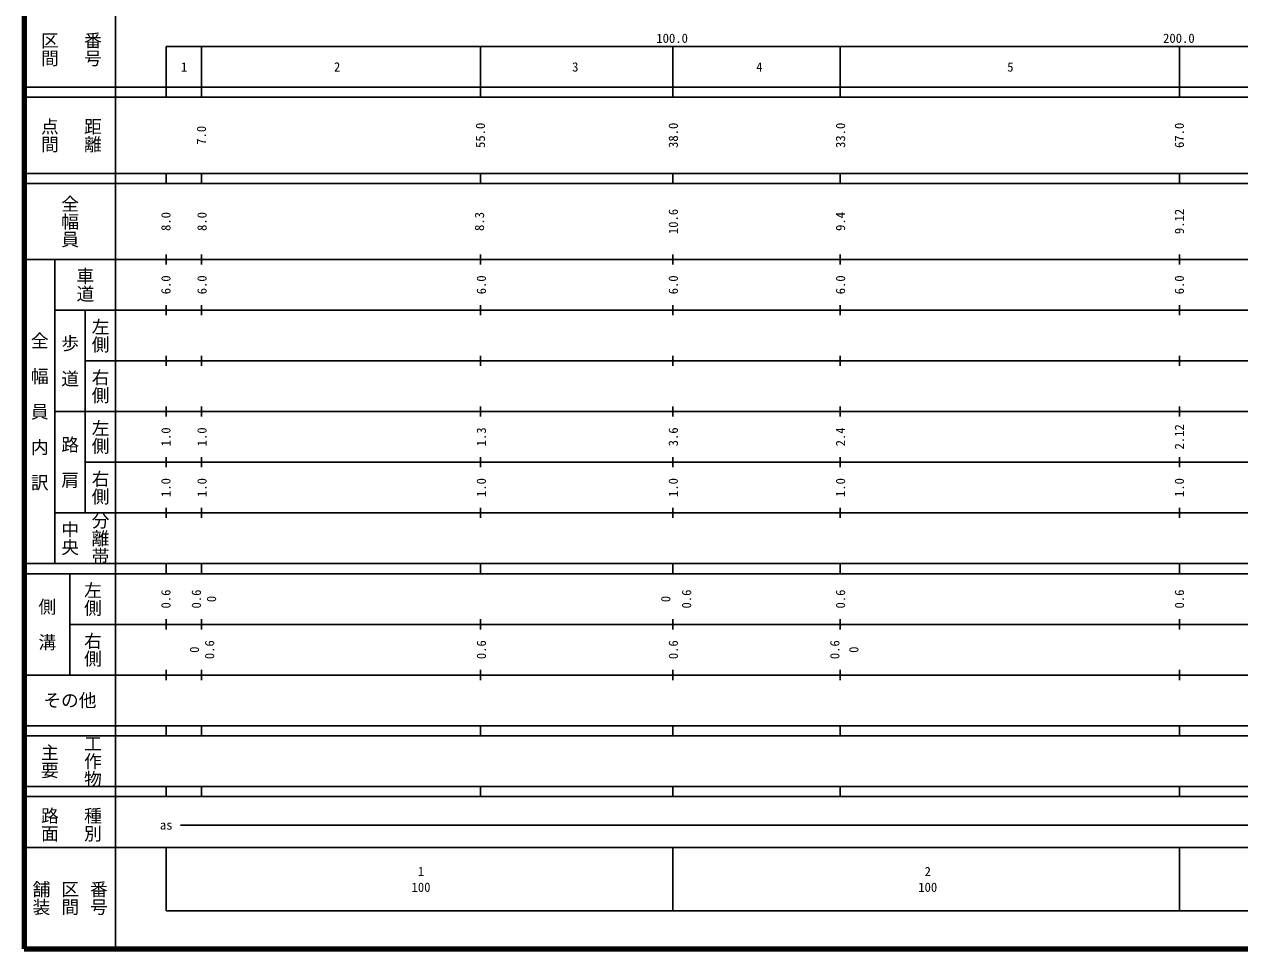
# Model space of a CAD drawing. Units: millimetres on the paper, enlarged 1000 times. Extents: x 40000 to 680000, y 20000 to 380000.
# Drawn here: x 40000 to 279847, y 20000 to 202409 of the extents above; entities that cross this region are included whole.
import ezdxf
from ezdxf.enums import TextEntityAlignment as Align

# ---------------------------------------------------------------- set-up
doc = ezdxf.new("R2010")
doc.units = ezdxf.units.MM
doc.header["$LTSCALE"] = 1000
doc.layers.add('M-TTL', color=2, linetype='Continuous', lineweight=140)
doc.layers.add('M-TTL-BAND', color=7, linetype='Continuous', lineweight=25)
doc.styles.add('@ＭＳ ゴシック', font='')
doc.styles.add('ＭＳ ゴシック', font='')
doc.styles.get('@ＭＳ ゴシック').set_extended_font_data('@MS Gothic')
doc.styles.get('ＭＳ ゴシック').set_extended_font_data('MS Gothic')

msp = doc.modelspace()

# ---------------------------------------------------------------- linework, layer by layer
at = {"layer": 'M-TTL'}
for p, q in [((40000, 380000), (40000, 20000)), ((40000, 20000), (680000, 20000))]:
    msp.add_line(p, q, dxfattribs=at)
at = {"layer": 'M-TTL-BAND'}
for p, q in [((58000, 370000), (58000, 20000)), ((68000, 198000), (579000, 198000)), ((68000, 198000), (68000, 188000)), ((75000, 198000), (75000, 188000)), ((130000, 198000), (130000, 188000)), ((168000, 198000), (168000, 188000)), ((201000, 198000), (201000, 188000)), ((268000, 198000), (268000, 188000)), ((40000, 190000), (579000, 190000)), ((40000, 188000), (579000, 188000)), ((40000, 173000), (579000, 173000)), ((68000, 171000), (68000, 173000)), ((75000, 173000), (75000, 171000)), ((130000, 173000), (130000, 171000)), ((168000, 173000), (168000, 171000)), ((201000, 173000), (201000, 171000)), ((268000, 171000), (268000, 173000)), ((40000, 171000), (579000, 171000)), ((40000, 156000), (579000, 156000)), ((46000, 96000), (46000, 156000)), ((68000, 155000), (68000, 157000)), ((75000, 157000), (75000, 155000)), ((130000, 157000), (130000, 155000)), ((168000, 157000), (168000, 155000)), ((201000, 157000), (201000, 155000)), ((268000, 155000), (268000, 157000)), ((68000, 145000), (68000, 147000)), ((75000, 147000), (75000, 145000)), ((130000, 147000), (130000, 145000)), ((168000, 147000), (168000, 145000)), ((201000, 147000), (201000, 145000)), ((268000, 145000), (268000, 147000)), ((46000, 146000), (579000, 146000)), ((52000, 146000), (52000, 106000)), ((68000, 135000), (68000, 137000)), ((75000, 137000), (75000, 135000)), ((130000, 137000), (130000, 135000)), ((168000, 137000), (168000, 135000)), ((201000, 137000), (201000, 135000)), ((268000, 135000), (268000, 137000)), ((52000, 136000), (579000, 136000)), ((46000, 126000), (579000, 126000)), ((68000, 125000), (68000, 127000)), ((75000, 127000), (75000, 125000)), ((130000, 127000), (130000, 125000)), ((168000, 127000), (168000, 125000)), ((201000, 127000), (201000, 125000)), ((268000, 125000), (268000, 127000)), ((52000, 116000), (579000, 116000)), ((68000, 115000), (68000, 117000)), ((75000, 117000), (75000, 115000)), ((130000, 117000), (130000, 115000)), ((168000, 117000), (168000, 115000)), ((201000, 117000), (201000, 115000)), ((268000, 115000), (268000, 117000)), ((46000, 106000), (579000, 106000)), ((68000, 105000), (68000, 107000)), ((75000, 107000), (75000, 105000)), ((130000, 107000), (130000, 105000)), ((168000, 107000), (168000, 105000)), ((201000, 107000), (201000, 105000)), ((268000, 105000), (268000, 107000)), ((40000, 96000), (579000, 96000)), ((68000, 94000), (68000, 96000)), ((75000, 96000), (75000, 94000)), ((130000, 96000), (130000, 94000)), ((168000, 96000), (168000, 94000)), ((201000, 96000), (201000, 94000)), ((268000, 94000), (268000, 96000)), ((40000, 94000), (579000, 94000)), ((49000, 94000), (49000, 74000)), ((49000, 84000), (579000, 84000)), ((68000, 83000), (68000, 85000)), ((75000, 85000), (75000, 83000)), ((130000, 85000), (130000, 83000)), ((168000, 85000), (168000, 83000)), ((201000, 85000), (201000, 83000)), ((268000, 83000), (268000, 85000)), ((68000, 73000), (68000, 75000)), ((75000, 75000), (75000, 73000)), ((130000, 75000), (130000, 73000)), ((168000, 75000), (168000, 73000)), ((201000, 75000), (201000, 73000)), ((268000, 73000), (268000, 75000)), ((40000, 74000), (579000, 74000)), ((40000, 64000), (579000, 64000)), ((68000, 62000), (68000, 64000)), ((75000, 64000), (75000, 62000)), ((130000, 64000), (130000, 62000)), ((168000, 64000), (168000, 62000)), ((201000, 64000), (201000, 62000)), ((268000, 62000), (268000, 64000)), ((40000, 62000), (579000, 62000)), ((40000, 52000), (579000, 52000)), ((68000, 50000), (68000, 52000)), ((75000, 52000), (75000, 50000)), ((130000, 52000), (130000, 50000)), ((168000, 52000), (168000, 50000)), ((201000, 52000), (201000, 50000)), ((268000, 50000), (268000, 52000)), ((40000, 50000), (579000, 50000)), ((70805, 44406), (565903, 44406)), ((40000, 40000), (579000, 40000)), ((68000, 40000), (68000, 27500)), ((168000, 40000), (168000, 27500)), ((268000, 40000), (268000, 27500)), ((68000, 27500), (579000, 27500))]:
    msp.add_line(p, q, dxfattribs=at)

# ---------------------------------------------------------------- texts
for s, height, rotation, style, p in [('区間', 2566, 270, '@ＭＳ ゴシック', (45000, 197500)), ('番号', 2566, 270, '@ＭＳ ゴシック', (53500, 197500)), ('点間', 2566, 270, '@ＭＳ ゴシック', (45000, 180500)), ('距離', 2566, 270, '@ＭＳ ゴシック', (53500, 180500)), ('55.0', 1833, 90, 'ＭＳ ゴシック', (129999, 180500)), ('38.0', 1833, 90, 'ＭＳ ゴシック', (168063, 180500)), ('33.0', 1833, 90, 'ＭＳ ゴシック', (201064, 180500)), ('67.0', 1833, 90, 'ＭＳ ゴシック', (267934, 180500)), ('7.0', 1833, 90, 'ＭＳ ゴシック', (74934, 180500)), ('全幅員', 2566, 270, '@ＭＳ ゴシック', (49000, 163500)), ('10.6', 1833, 90, 'ＭＳ ゴシック', (168063, 163500)), ('9.12', 1833, 90, 'ＭＳ ゴシック', (267934, 163500)), ('8.0', 1833, 90, 'ＭＳ ゴシック', (67934, 163500)), ('8.0', 1833, 90, 'ＭＳ ゴシック', (75059, 163500)), ('8.3', 1833, 90, 'ＭＳ ゴシック', (129811, 163500)), ('9.4', 1833, 90, 'ＭＳ ゴシック', (201064, 163500)), ('車道', 2566, 270, '@ＭＳ ゴシック', (52000, 151000)), ('6.0', 1833, 90, 'ＭＳ ゴシック', (67934, 151000)), ('6.0', 1833, 90, 'ＭＳ ゴシック', (75059, 151000)), ('6.0', 1833, 90, 'ＭＳ ゴシック', (130186, 151000)), ('6.0', 1833, 90, 'ＭＳ ゴシック', (168063, 151000)), ('6.0', 1833, 90, 'ＭＳ ゴシック', (201064, 151000)), ('6.0', 1833, 90, 'ＭＳ ゴシック', (267934, 151000)), ('左側', 2566, 270, '@ＭＳ ゴシック', (55000, 141000)), ('全\u3000幅\u3000員\u3000内\u3000訳', 2566, 270, '@ＭＳ ゴシック', (43000, 126000)), ('歩\u3000道', 2566, 270, '@ＭＳ ゴシック', (49000, 136000)), ('右側', 2566, 270, '@ＭＳ ゴシック', (55000, 131000)), ('左側', 2566, 270, '@ＭＳ ゴシック', (55000, 121000)), ('1.0', 1833, 90, 'ＭＳ ゴシック', (67934, 121000)), ('1.0', 1833, 90, 'ＭＳ ゴシック', (75059, 121000)), ('1.3', 1833, 90, 'ＭＳ ゴシック', (130186, 121000)), ('3.6', 1833, 90, 'ＭＳ ゴシック', (168063, 121000)), ('2.4', 1833, 90, 'ＭＳ ゴシック', (201064, 121000)), ('2.12', 1833, 90, 'ＭＳ ゴシック', (267934, 121000)), ('路\u3000肩', 2566, 270, '@ＭＳ ゴシック', (49000, 116000)), ('右側', 2566, 270, '@ＭＳ ゴシック', (55000, 111000)), ('1.0', 1833, 90, 'ＭＳ ゴシック', (67934, 111000)), ('1.0', 1833, 90, 'ＭＳ ゴシック', (75059, 111000)), ('1.0', 1833, 90, 'ＭＳ ゴシック', (130186, 111000)), ('1.0', 1833, 90, 'ＭＳ ゴシック', (168063, 111000)), ('1.0', 1833, 90, 'ＭＳ ゴシック', (201064, 111000)), ('1.0', 1833, 90, 'ＭＳ ゴシック', (267934, 111000)), ('分離帯', 2566, 270, '@ＭＳ ゴシック', (55000, 101000)), ('中央', 2566, 270, '@ＭＳ ゴシック', (49000, 101000)), ('左側', 2566, 270, '@ＭＳ ゴシック', (53500, 89000)), ('側\u3000溝', 2566, 270, '@ＭＳ ゴシック', (44500, 84000)), ('0.6', 1833, 90, 'ＭＳ ゴシック', (67934, 89000)), ('0.6', 1833, 90, 'ＭＳ ゴシック', (73934, 89000)), ('0', 1833, 90, 'ＭＳ ゴシック', (76934, 89000)), ('0', 1833, 90, 'ＭＳ ゴシック', (166563, 89000)), ('0.6', 1833, 90, 'ＭＳ ゴシック', (170688, 89000)), ('0.6', 1833, 90, 'ＭＳ ゴシック', (201064, 89000)), ('0.6', 1833, 90, 'ＭＳ ゴシック', (267934, 89000)), ('右側', 2566, 270, '@ＭＳ ゴシック', (53500, 79000)), ('0', 1833, 90, 'ＭＳ ゴシック', (73559, 79000)), ('0.6', 1833, 90, 'ＭＳ ゴシック', (76559, 79000)), ('0.6', 1833, 90, 'ＭＳ ゴシック', (130186, 79000)), ('0.6', 1833, 90, 'ＭＳ ゴシック', (168063, 79000)), ('0.6', 1833, 90, 'ＭＳ ゴシック', (199939, 79000)), ('0', 1833, 90, 'ＭＳ ゴシック', (203689, 79000)), ('主要', 2566, 270, '@ＭＳ ゴシック', (45000, 57000)), ('工作物', 2566, 270, '@ＭＳ ゴシック', (53500, 57000)), ('路面', 2566, 270, '@ＭＳ ゴシック', (45000, 44500)), ('種別', 2566, 270, '@ＭＳ ゴシック', (53500, 44500)), ('舗装', 2566, 270, '@ＭＳ ゴシック', (43333, 30000)), ('区間', 2566, 270, '@ＭＳ ゴシック', (49000, 30000)), ('番号', 2566, 270, '@ＭＳ ゴシック', (54667, 30000))]:
    msp.add_text(s, height=height, rotation=rotation, dxfattribs=dict(at, style=style)).set_placement(p, align=Align.MIDDLE_CENTER)
at = {"layer": 'M-TTL-BAND', "style": 'ＭＳ ゴシック'}
for s, p in [('100.0', (167844, 198195)), ('200.0', (267844, 198195))]:
    msp.add_text(s, height=1833, dxfattribs=at).set_placement(p, align=Align.BOTTOM_CENTER)
for s, height, p in [('1', 1833, (71543, 194000)), ('2', 1833, (101727, 194000)), ('3', 1833, (148729, 194000)), ('4', 1833, (185063, 194000)), ('5', 1833, (234596, 194000)), ('その他', 2566, (49000, 69000)), ('as', 1833, (68006, 44406)), ('1', 1833, (118288, 35238)), ('2', 1833, (218288, 35238)), ('100', 1833, (118288, 32131)), ('100', 1833, (218288, 32131))]:
    msp.add_text(s, height=height, dxfattribs=at).set_placement(p, align=Align.MIDDLE_CENTER)

doc.saveas('drawing.dxf')
